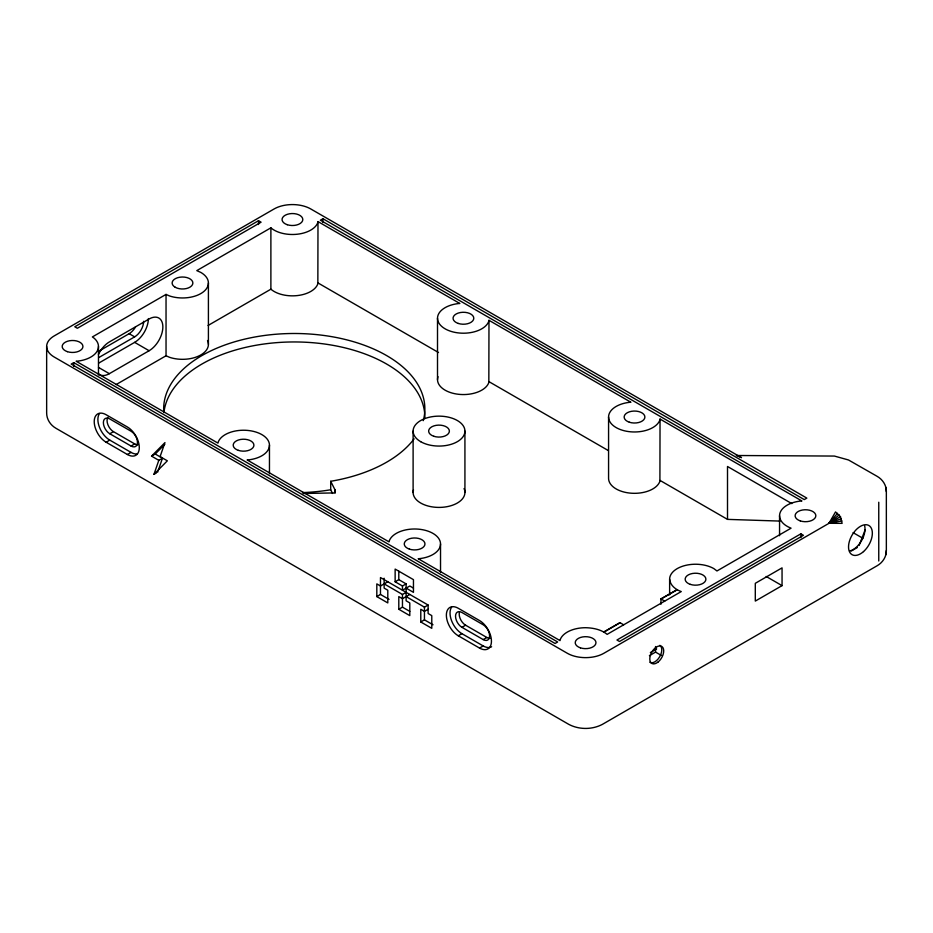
<?xml version="1.0" encoding="UTF-8"?>
<svg xmlns="http://www.w3.org/2000/svg" width="933" height="933" viewBox="0 0 933 933"><rect width="100%" height="100%" fill="white"/><g stroke="black" fill="none" stroke-linecap="round" stroke-linejoin="round"><path stroke-width="1.4" d="M46.65 346.47L46.65 412.911C46.603 419.349 50.464 425.156 55.968 428.294L568.838 724.393C579.101 729.781 592.093 729.781 602.356 724.393L877.055 565.795C882.56 562.704 886.502 556.873 886.35 550.423L886.35 491.656C886.502 485.207 882.56 479.375 877.055 476.285L848.517 459.981L834.405 456.062L736.324 455.502L741.502 457.648L310.759 208.957A25.914 14.963 0 0 0 274.115 208.957L54.242 335.892A25.914 14.963 0 0 0 54.242 357.047L567.276 653.252A25.914 14.963 0 0 0 603.919 653.252L840.47 516.684L842.114 523.355L829.005 523.296L835.513 511.925L840.47 516.684M885.872 554.692L886.093 552.756M886.128 552.383L886.35 550.423M660.039 419.069L659.911 419.897A25.914 14.963 0 0 1 632.842 431.944A25.914 14.963 0 0 1 608.631 418.019A25.914 14.963 0 0 1 629.378 402.345L630.906 402.251L488.985 320.311L488.834 321.162A25.914 14.963 0 0 1 461.73 333.174A25.914 14.963 0 0 1 437.565 319.226A25.914 14.963 0 0 1 458.371 303.575L459.852 303.493L317.99 221.588L317.85 222.451A25.914 14.963 0 0 1 297.487 234.206A25.914 14.963 0 0 1 270.885 227.839L196.781 270.628L200.817 272.424A25.914 14.963 0 0 1 203.056 292.111A25.914 14.963 0 0 1 169.538 295.959L166.039 294.408L92.367 336.941L94.105 338.166A25.914 14.963 0 0 1 77.614 361.141L76.133 361.234L217.984 443.128L218.135 442.277A25.914 14.963 0 0 1 245.239 430.265A25.914 14.963 0 0 1 269.404 444.213A25.914 14.963 0 0 1 248.61 459.864L247.128 459.946L389.049 541.886L389.201 541.035A25.914 14.963 0 0 1 416.305 529.023A25.914 14.963 0 0 1 440.469 542.971A25.914 14.963 0 0 1 419.663 558.622L418.182 558.704L560.033 640.609L560.185 639.746A25.914 14.963 0 0 1 585.597 627.711C593.155 627.886 601.155 629.46 607.138 634.358L681.253 591.569C675.737 589.633 670.139 585.434 669.626 579.195A25.914 14.963 0 0 1 685.615 565.375A25.914 14.963 0 0 1 713.862 568.617L716.964 570.961L791.079 528.171A25.914 14.963 0 0 1 780.058 512.812A25.914 14.963 0 0 1 800.409 501.056L801.902 500.974L660.039 419.069L659.911 481.253A25.914 14.963 0 0 1 631.991 493.254A25.914 14.963 0 0 1 608.573 478.396L608.573 417.039M317.99 221.588L317.85 283.807A25.914 14.963 0 0 1 297.487 295.563A25.914 14.963 0 0 1 270.885 289.195L208.082 325.465M488.985 320.311L488.834 382.518A25.914 14.963 0 0 1 458.371 394.274A25.914 14.963 0 0 1 438.009 376.687M156.394 472.926L153.957 474.337L158.808 460.331L162.47 458.208L155.216 454.021L151.554 456.132L158.808 460.331M157.619 472.226L162.47 458.208M859.118 545.455L865.218 529.711M837.531 513.302L829.005 523.296L841.928 520.917M151.554 456.132L164.943 442.604L160.091 456.622L167.345 460.809L153.957 474.337M155.216 454.021L164.779 444.353M839.187 514.888L829.005 523.296L841.379 518.701M258.523 220.701L74.78 326.783L77.346 328.264L261.088 222.182L258.523 220.701L258.523 224.515M73.754 362.61L71.188 364.08L555.088 643.467L557.654 641.986L73.754 362.61L73.754 366.412M322.946 218.742L320.381 220.223L804.281 499.598L806.847 498.117L322.946 218.742L322.946 222.544M99.33 350.913L129.151 333.687A12.7 7.336 -60 0 0 135.495 326.993M98.606 357.666L134.644 336.86A12.7 7.336 -60 0 0 143.624 321.314M98.606 363.17L134.644 342.364A19.43 11.219 -60 0 0 148.382 318.561M98.105 373.41A19.43 11.219 -60 0 0 109.359 373.678L149.117 350.726A19.43 11.219 -60 0 0 162.855 326.923A19.43 11.219 -60 0 0 149.117 318.993L109.359 341.945A19.43 11.219 -60 0 0 98.455 354.447M116.1 384.594L166.039 355.765L169.538 357.316A25.914 14.963 0 0 0 198.274 356.231A25.914 14.963 0 0 0 207.523 340.487M109.791 433.763L131.052 446.032A9.073 5.236 60 0 0 137.466 442.335A9.073 5.236 60 0 0 131.052 431.233L109.791 418.952A9.073 5.236 60 0 0 103.376 422.661A9.073 5.236 60 0 0 109.791 433.763L113.453 431.652L134.714 443.921A9.073 5.236 60 0 0 137.921 444.784M106.129 442.23L127.389 454.499A16.841 9.727 60 0 0 139.297 447.63A16.841 9.727 60 0 0 127.389 426.999L106.129 414.73A16.841 9.727 60 0 0 94.221 421.599A16.841 9.727 60 0 0 106.129 442.23L109.791 440.119L131.052 452.388A16.841 9.727 60 0 0 136.999 453.986M131.052 446.032L134.714 443.921M127.389 454.499L131.052 452.388M387.801 581.772L380.477 586.006L376.815 583.883L376.815 596.584L387.801 602.928L387.801 590.227L384.139 588.117L384.139 578.238M406.123 588.117L413.459 592.35L413.459 579.65L395.137 569.072L395.137 581.772L398.799 579.65L406.123 583.883L406.123 600.805L409.797 602.928L409.797 615.617L398.799 609.272L398.799 596.584L402.461 598.694L409.797 594.461M376.815 596.584L380.477 594.461L389.026 599.394M395.137 581.772L402.461 586.006L406.123 583.883M384.139 583.883L402.461 594.461L406.123 592.35M398.799 609.272L402.461 607.161L409.797 611.383M406.123 596.584L424.445 607.161L428.119 605.039L428.119 613.506L431.781 615.617L431.781 628.317L420.783 621.973L420.783 609.272L424.445 611.383L428.119 609.272M420.783 621.973L424.445 619.85L433.005 624.783M461.94 627.326L483.201 639.595A9.073 5.236 60 0 0 489.603 635.898A9.073 5.236 60 0 0 483.201 624.783L461.94 612.515A9.073 5.236 60 0 0 455.526 616.212A9.073 5.236 60 0 0 461.94 627.326L465.602 625.203L486.863 637.484A9.073 5.236 60 0 0 490.07 638.335M458.278 635.793L479.527 648.062A16.841 9.727 60 0 0 491.446 641.181A16.841 9.727 60 0 0 479.527 620.55L458.278 608.281A16.841 9.727 60 0 0 446.371 615.162A16.841 9.727 60 0 0 458.278 635.793L461.94 633.67L483.201 645.939A16.841 9.727 60 0 0 491.621 646.779M483.201 639.595L486.863 637.484M479.527 648.062L483.201 645.939M603.721 632.003L619.92 622.638L623.676 624.807M660.961 604.234L660.961 598.951L677.055 589.656M603.931 632.096L620.107 622.754M660.961 598.951L677.206 589.796M800.876 533.828L616.946 640.015L619.512 641.496L803.441 535.309L800.876 533.828L800.876 537.63M650.371 652.564L656.657 648.936M649.391 655.666L655.561 652.109L661.392 655.467M782.052 585.632L755.298 601.085L755.298 583.312L782.052 567.859L782.052 585.632L766.168 576.466M851.281 550.995L857.38 547.473M303.237 493.487L335.204 492.904L335.04 489.907L330.702 481.288A130.597 75.398 0 0 0 414.124 438.837M660.039 480.425L727.507 519.378L779.953 521.081M661.147 599.056L664.716 601.12M853.112 532.65L862.885 538.294M791.814 503.61L727.507 466.488L727.507 519.378M317.99 282.944L438.51 352.522M488.985 381.667L608.304 450.557M129.151 333.687L134.644 336.86M134.644 342.364L149.117 350.726M98.501 367.415L109.359 373.678M413.459 588.117L409.797 586.006L402.461 590.227L402.461 586.006M428.119 605.039L380.477 577.539L380.477 594.461M330.702 481.288L330.702 489.755L332.556 493.452M885.872 487.388L886.093 489.324M886.128 489.697L886.35 491.656M878.758 502.234L878.758 561.001M779.556 515.727L779.556 535.705M669.626 579.195L669.626 594.892M655.561 646.522L655.561 652.109M464.926 431.104L464.926 492.461M440.528 543.951L440.528 572.489M437.507 318.246L437.507 379.603M424.445 607.161L424.445 619.85M413.109 431.104L413.109 492.461M402.461 594.461L402.461 607.161M398.799 571.194L398.799 579.65M335.04 489.907L335.04 492.729M270.885 227.839L270.885 289.195M269.462 445.193L269.462 473.731M208.409 283.002L208.409 344.359M166.039 294.408L166.039 355.765M98.478 346.47L98.478 375.008M464.051 488.589A25.914 14.963 0 0 1 440.143 507.4A25.914 14.963 0 0 1 413.494 489.86M864.611 525.652A16.841 9.727 -60 0 1 850.021 550.913M163.73 411.255A130.597 75.398 0 0 1 302.467 333.641A130.597 75.398 0 0 1 423.255 420.678M330.702 489.755A130.597 75.398 0 0 1 302.467 492.601M163.928 412.619A130.597 75.398 0 0 1 298.373 341.991A130.597 75.398 0 0 1 424.865 417.354M113.453 431.652A9.073 5.236 60 0 1 107.901 417.343M109.791 440.119A16.841 9.727 60 0 1 99.481 413.529M659.853 645.333A9.843 5.68 -60 0 1 659.654 656.809A9.843 5.68 -60 0 1 649.8 662.267M465.602 625.203A9.073 5.236 60 0 1 459.409 612.316M461.94 633.67A16.841 9.727 60 0 1 451.63 607.091M420.69 441.682A25.914 14.963 0 0 0 464.051 434.976A25.914 14.963 0 0 0 432.306 416.654A25.914 14.963 0 0 0 420.69 441.682M287.247 224.713A10.368 5.983 0 0 0 302.805 219.535A10.368 5.983 0 0 0 287.247 214.345A10.368 5.983 0 0 0 287.247 224.713M175.171 287.236A10.368 5.983 0 0 0 192.513 284.553A10.368 5.983 0 0 0 179.812 277.218A10.368 5.983 0 0 0 175.171 287.236M67.374 351.659A10.368 5.983 0 0 0 82.932 346.47A10.368 5.983 0 0 0 67.374 341.291A10.368 5.983 0 0 0 67.374 351.659M458.243 323.436A10.368 5.983 0 0 0 473.789 318.246A10.368 5.983 0 0 0 458.243 313.068A10.368 5.983 0 0 0 458.243 323.436M238.37 450.371A10.368 5.983 0 0 0 253.916 445.193A10.368 5.983 0 0 0 238.37 440.014A10.368 5.983 0 0 0 238.37 450.371M629.332 422.217A10.368 5.983 0 0 0 644.89 417.028A10.368 5.983 0 0 0 629.332 411.85A10.368 5.983 0 0 0 629.332 422.217M433.833 436.282A10.368 5.983 0 0 0 449.379 431.104A10.368 5.983 0 0 0 433.833 425.914A10.368 5.983 0 0 0 433.833 436.282M409.424 549.129A10.368 5.983 0 0 0 424.97 543.951A10.368 5.983 0 0 0 409.424 538.773A10.368 5.983 0 0 0 409.424 549.129M800.292 520.906A10.368 5.983 0 0 0 815.839 515.727A10.368 5.983 0 0 0 800.292 510.549A10.368 5.983 0 0 0 800.292 520.906M690.35 584.385A10.368 5.983 0 0 0 705.896 579.195A10.368 5.983 0 0 0 690.35 574.017A10.368 5.983 0 0 0 690.35 584.385M580.419 647.852A10.368 5.983 0 0 0 595.965 642.674A10.368 5.983 0 0 0 580.419 637.484A10.368 5.983 0 0 0 580.419 647.852M863.515 551.59A16.841 9.727 -60 0 0 868.856 525.489A16.841 9.727 -60 0 0 848.937 543.158A16.841 9.727 -60 0 0 863.515 551.59M658.057 662.045A9.843 5.68 -60 0 0 662.01 646.604A9.843 5.68 -60 0 0 650.173 656.074A9.843 5.68 -60 0 0 658.057 662.045"/></g></svg>
